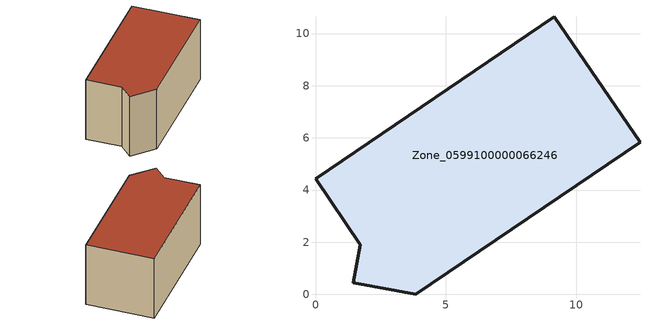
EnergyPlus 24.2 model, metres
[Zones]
Zone_0599100000066246
 floor ground (C_G): 0,4.44 9.15,10.65 12.44,5.83 3.84,0 1.44,0.45 1.72,1.91 z0
 wall outside (C_F): 3.84,0 12.44,5.83 9.15,10.65 0,4.44 1.72,1.91 1.44,0.45 3.84,0 z0:5.85
 roof outside (C_R): 9.15,10.65 0,4.44 1.72,1.91 1.44,0.45 3.84,0 12.44,5.83 z5.85
[BUILDING]
Pand.0599100000066246: North Axis=0; Terrain=City; Loads Convergence Tolerance Value=0.04; Temperature Convergence Tolerance Value=0.4; Solar Distribution=FullExterior; Maximum Number of Warmup Days=25; Minimum Number of Warmup Days=1
[Site:Location]
Rotterdam.The.Hague.AP_ZH_NLD Design_Conditions: Latitude=51.96; Longitude=4.45; Time Zone=1; Elevation=-4.5
[SITE:GROUNDTEMPERATURE:BUILDINGSURFACE]
18, 18, 18, 18, 18, 18, 18, 18, 18, 18, 18, 18
[MATERIAL] Thermal Absorptance=0.9; Solar Absorptance=0.7; Visible Absorptance=0.7
Name | Roughness | Thickness | Conductivity | Density | Specific Heat
G.TC.1975-1991 | MediumSmooth | 0.15 | 0.288461 | 540 | 1210
F.TC.1975-1991 | Rough | 0.3 | 0.230769 | 1920 | 840
R.TC.1975-1991 | MediumRough | 0.2 | 0.153846 | 1500 | 1000
[CONSTRUCTION]
C_G: G.TC.1975-1991
C_F: F.TC.1975-1991
C_R: R.TC.1975-1991
[ZONE]
Zone_0599100000066246: Type=1; Multiplier=1; Ceiling Height=Autocalculate; Volume=Autocalculate; Floor Area=autocalculate; Part of Total Floor Area=Yes
[ZONEINFILTRATION:DESIGNFLOWRATE]
Infil_Zone_0599100000066246: Zone or ZoneList or Space or SpaceList=Zone_0599100000066246; Schedule=AlwaysOn; Design Flow Rate Calculation Method=Flow/Area; Flow Rate per Floor Area=0.003; Constant Term Coefficient=1; Temperature Term Coefficient=0; Velocity Term Coefficient=0; Velocity Squared Term Coefficient=0
[HVACTEMPLATE:ZONE:IDEALLOADSAIRSYSTEM]
Zone_0599100000066246: Maximum Heating Supply Air Temperature=50; Minimum Cooling Supply Air Temperature=13; Maximum Heating Supply Air Humidity Ratio=0.0156; Minimum Cooling Supply Air Humidity Ratio=0.0077; Heating Limit=NoLimit; Cooling Limit=NoLimit; Dehumidification Control Type=ConstantSensibleHeatRatio; Cooling Sensible Heat Ratio=0.7; Dehumidification Setpoint=60; Humidification Control Type=None; Humidification Setpoint=30; Outdoor Air Method=None; Outdoor Air Flow Rate per Person=0.00944; Outdoor Air Flow Rate per Zone Floor Area=0; Outdoor Air Flow Rate per Zone=0; Demand Controlled Ventilation Type=None; Outdoor Air Economizer Type=NoEconomizer; Heat Recovery Type=None; Sensible Heat Recovery Effectiveness=0.7; Latent Heat Recovery Effectiveness=0.65
[ZONECONTROL:THERMOSTAT]
ThermostatControl_Zone_0599100000066246: Zone or ZoneList=Zone_0599100000066246; Control Type Schedule=DualSetpointControlType; Control 1=Thermostat_Zone_0599100000066246; Temperature Difference Between Cutout And Setpoint=0
[THERMOSTATSETPOINT:DUALSETPOINT]
Thermostat_Zone_0599100000066246: Heating Setpoint Temperature Schedule=HeatingSetpoint_Zone_0599100000066246; Cooling Setpoint Temperature Schedule=CoolingSetpoint_Zone_0599100000066246
[SCHEDULE:COMPACT]
HeatingSetpoint_Zone_0599100000066246: Through: 12/31, For: AllDays, Until: 24:00, 21
CoolingSetpoint_Zone_0599100000066246: Through: 12/31, For: AllDays, Until: 24:00, 24
DualSetpointControlType: Through: 12/31, For: AllDays, Until: 24:00, 4
AlwaysOn: Through: 12/31, For: AllDays, Until: 24:00, 1
